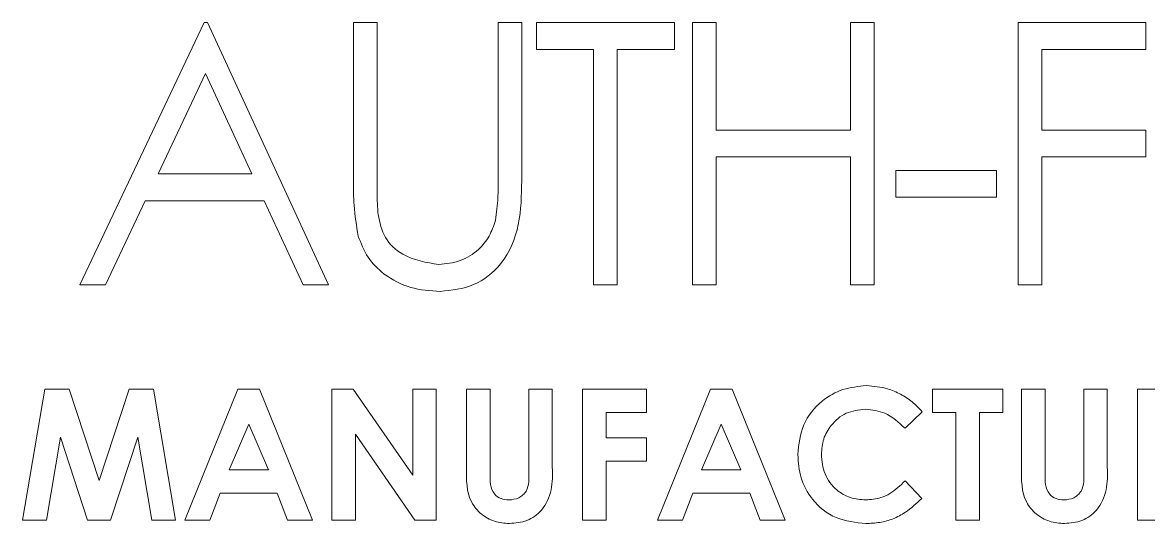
# Model space of a CAD drawing. Header units: inches. Extents: x 26 to 204, y -167 to -88.
# Drawn here: x 184.6383 to 185.0246, y -102.1246 to -101.9526 of the extents above; entities that cross this region are included whole.
import ezdxf

# ---------------------------------------------------------------- set-up
doc = ezdxf.new("R2010")
doc.units = ezdxf.units.IN
doc.header["$MEASUREMENT"] = 0
doc.layers.add('SLD-0', color=179, linetype='Continuous')

msp = doc.modelspace()

# ---------------------------------------------------------------- linework, layer by layer
at = {"layer": 'SLD-0', "color": 179, "linetype": 'Continuous', "lineweight": 15}
for p, q in [((184.65795, -102.04261), (184.70064, -101.95261)), ((184.70064, -101.95261), (184.70179, -101.95261)), ((184.70179, -101.95261), (184.74333, -102.04261)), ((184.75187, -101.95261), (184.75995, -101.95261)), ((184.75187, -102.00697), (184.75187, -101.95261)), ((184.75995, -101.95261), (184.75995, -102.00654)), ((184.80149, -101.95261), (184.80956, -101.95261)), ((184.80149, -102.00654), (184.80149, -101.95261)), ((184.80956, -101.95261), (184.80956, -102.00697)), ((184.81464, -101.96184), (184.81464, -101.95261)), ((184.81464, -101.95261), (184.86195, -101.95261)), ((184.86195, -101.95261), (184.86195, -101.96184)), ((184.86818, -101.95261), (184.87625, -101.95261)), ((184.86818, -102.04261), (184.86818, -101.95261)), ((184.87625, -101.95261), (184.87625, -101.98954)), ((184.92241, -101.95261), (184.93049, -101.95261)), ((184.92241, -101.98954), (184.92241, -101.95261)), ((184.93049, -101.95261), (184.93049, -102.04261)), ((184.97987, -101.95261), (185.02372, -101.95261)), ((184.97987, -102.04261), (184.97987, -101.95261)), ((185.02372, -101.95261), (185.02372, -101.96184)), ((184.83425, -101.96184), (184.81464, -101.96184)), ((184.83425, -102.04261), (184.83425, -101.96184)), ((184.86195, -101.96184), (184.84233, -101.96184)), ((184.84233, -101.96184), (184.84233, -102.04261)), ((185.02372, -101.96184), (184.98795, -101.96184)), ((184.98795, -101.96184), (184.98795, -101.98954)), ((184.70113, -101.97016), (184.68483, -102.00454)), ((184.71699, -102.00454), (184.70113, -101.97016)), ((184.87625, -101.98954), (184.92241, -101.98954)), ((184.98795, -101.98954), (185.02372, -101.98954)), ((185.02372, -101.98954), (185.02372, -101.99877)), ((184.92241, -101.99877), (184.87625, -101.99877)), ((184.87625, -101.99877), (184.87625, -102.04261)), ((184.92241, -102.04261), (184.92241, -101.99877)), ((184.98795, -101.99877), (184.98795, -102.04261)), ((185.02372, -101.99877), (184.98795, -101.99877)), ((184.68483, -102.00454), (184.71699, -102.00454)), ((184.93787, -102.01261), (184.93787, -102.00338)), ((184.93787, -102.00338), (184.97249, -102.00338)), ((184.97249, -102.00338), (184.97249, -102.01261)), ((184.97249, -102.01261), (184.93787, -102.01261)), ((184.68045, -102.01377), (184.66676, -102.04261)), ((184.72125, -102.01377), (184.68045, -102.01377)), ((184.73455, -102.04261), (184.72125, -102.01377)), ((184.66676, -102.04261), (184.65795, -102.04261)), ((184.74333, -102.04261), (184.73455, -102.04261)), ((184.84233, -102.04261), (184.83425, -102.04261)), ((184.87625, -102.04261), (184.86818, -102.04261)), ((184.93049, -102.04261), (184.92241, -102.04261)), ((184.98795, -102.04261), (184.97987, -102.04261)), ((184.63833, -102.12341), (184.64593, -102.07841)), ((184.64593, -102.07841), (184.65431, -102.07841)), ((184.65431, -102.07841), (184.66458, -102.1098)), ((184.66458, -102.1098), (184.67492, -102.07841)), ((184.67492, -102.07841), (184.68322, -102.07841)), ((184.68322, -102.07841), (184.69083, -102.12341)), ((184.694, -102.12341), (184.71218, -102.07841)), ((184.71218, -102.07841), (184.71967, -102.07841)), ((184.71967, -102.07841), (184.73785, -102.12341)), ((184.74448, -102.07841), (184.75176, -102.07841)), ((184.74448, -102.12341), (184.74448, -102.07841)), ((184.75176, -102.07841), (184.77217, -102.10802)), ((184.77217, -102.10802), (184.77217, -102.07841)), ((184.77217, -102.07841), (184.78025, -102.07841)), ((184.78025, -102.07841), (184.78025, -102.12341)), ((184.79063, -102.07841), (184.79871, -102.07841)), ((184.79063, -102.10525), (184.79063, -102.07841)), ((184.79871, -102.07841), (184.79871, -102.10769)), ((184.81198, -102.10661), (184.81198, -102.07841)), ((184.81198, -102.07841), (184.82006, -102.07841)), ((184.82006, -102.07841), (184.82006, -102.10525)), ((184.83044, -102.12341), (184.83044, -102.07841)), ((184.83044, -102.07841), (184.85237, -102.07841)), ((184.85237, -102.07841), (184.85237, -102.08648)), ((184.85612, -102.12341), (184.8743, -102.07841)), ((184.8743, -102.07841), (184.88179, -102.07841)), ((184.88179, -102.07841), (184.89996, -102.12341)), ((184.95044, -102.07841), (184.97467, -102.07841)), ((184.95044, -102.08648), (184.95044, -102.07841)), ((184.97467, -102.07841), (184.97467, -102.08648)), ((184.98102, -102.07841), (184.9891, -102.07841)), ((184.98102, -102.10525), (184.98102, -102.07841)), ((184.9891, -102.07841), (184.9891, -102.10769)), ((185.00236, -102.10661), (185.00236, -102.07841)), ((185.00236, -102.07841), (185.01044, -102.07841)), ((185.01044, -102.07841), (185.01044, -102.10525)), ((185.02083, -102.12341), (185.02083, -102.07841)), ((185.02083, -102.07841), (185.03024, -102.07841)), ((184.85237, -102.08648), (184.83852, -102.08648)), ((184.83852, -102.08648), (184.83852, -102.09514)), ((184.94698, -102.08621), (184.94106, -102.09187)), ((184.95852, -102.08648), (184.95044, -102.08648)), ((184.95852, -102.12341), (184.95852, -102.08648)), ((184.97467, -102.08648), (184.9666, -102.08648)), ((184.9666, -102.08648), (184.9666, -102.12341)), ((184.71592, -102.09048), (184.70918, -102.1061)), ((184.72267, -102.1061), (184.71592, -102.09048)), ((184.77292, -102.12341), (184.75256, -102.09389)), ((184.75256, -102.09389), (184.75256, -102.12341)), ((184.87804, -102.09048), (184.8713, -102.1061)), ((184.88478, -102.1061), (184.87804, -102.09048)), ((184.65131, -102.09498), (184.64651, -102.12341)), ((184.66061, -102.12341), (184.65131, -102.09498)), ((184.67785, -102.09498), (184.66849, -102.12341)), ((184.68265, -102.12341), (184.67785, -102.09498)), ((184.83852, -102.09514), (184.85237, -102.09514)), ((184.85237, -102.09514), (184.85237, -102.10321)), ((184.85237, -102.10321), (184.83852, -102.10321)), ((184.83852, -102.10321), (184.83852, -102.12341)), ((184.70918, -102.1061), (184.72267, -102.1061)), ((184.8713, -102.1061), (184.88478, -102.1061)), ((184.94106, -102.10994), (184.9468, -102.11597)), ((184.70612, -102.11418), (184.70262, -102.12341)), ((184.72572, -102.11418), (184.70612, -102.11418)), ((184.72922, -102.12341), (184.72572, -102.11418)), ((184.86823, -102.11418), (184.86473, -102.12341)), ((184.88784, -102.11418), (184.86823, -102.11418)), ((184.89133, -102.12341), (184.88784, -102.11418)), ((184.64651, -102.12341), (184.63833, -102.12341)), ((184.66849, -102.12341), (184.66061, -102.12341)), ((184.69083, -102.12341), (184.68265, -102.12341)), ((184.70262, -102.12341), (184.694, -102.12341)), ((184.73785, -102.12341), (184.72922, -102.12341)), ((184.75256, -102.12341), (184.74448, -102.12341)), ((184.78025, -102.12341), (184.77292, -102.12341)), ((184.83852, -102.12341), (184.83044, -102.12341)), ((184.86473, -102.12341), (184.85612, -102.12341)), ((184.89996, -102.12341), (184.89133, -102.12341)), ((184.9666, -102.12341), (184.95852, -102.12341)), ((185.0289, -102.12341), (185.02083, -102.12341))]:
    msp.add_line(p, q, dxfattribs=at)
for points, knots in [([(184.75347, -102.02594), (184.7529, -102.02242), (184.75187, -102.01614), (184.75187, -102.00977), (184.75187, -102.00697)], [0, 0, 0, 0, 0.559466, 1, 1, 1, 1]), ([(184.75995, -102.00654), (184.75994, -102.00877), (184.75993, -102.01277), (184.76019, -102.01676), (184.76031, -102.01851)], [0, 0, 0, 0, 0.560045, 1, 1, 1, 1]), ([(184.80956, -102.00697), (184.80949, -102.01198), (184.80934, -102.02196), (184.8039, -102.03525), (184.79343, -102.04365), (184.78554, -102.0445), (184.7816, -102.04492)], [0, 0, 0, 0, 0.281659, 0.560112, 0.780084, 1, 1, 1, 1]), ([(184.80057, -102.02051), (184.80091, -102.01791), (184.80152, -102.01327), (184.80149, -102.0086), (184.80149, -102.00654)], [0, 0, 0, 0, 0.559623, 1, 1, 1, 1]), ([(184.76031, -102.01851), (184.76088, -102.02126), (184.76202, -102.02675), (184.76973, -102.03383), (184.77682, -102.03498), (184.78115, -102.03569)], [0, 0, 0, 0, 0.281051, 0.56081, 1, 1, 1, 1]), ([(184.78115, -102.03569), (184.78363, -102.03542), (184.78859, -102.03489), (184.79459, -102.03108), (184.79869, -102.02608), (184.79994, -102.02237), (184.80057, -102.02051)], [0, 0, 0, 0, 0.279785, 0.55937, 0.779547, 1, 1, 1, 1]), ([(184.7816, -102.04492), (184.77818, -102.04469), (184.77135, -102.04422), (184.76274, -102.03975), (184.75643, -102.03345), (184.75446, -102.02844), (184.75347, -102.02594)], [0, 0, 0, 0, 0.28022, 0.559904, 0.779955, 1, 1, 1, 1]), ([(184.90429, -102.10083), (184.90464, -102.09734), (184.90536, -102.09037), (184.91175, -102.08259), (184.91959, -102.07805), (184.92505, -102.07752), (184.92778, -102.07725)], [0, 0, 0, 0, 0.279818, 0.559034, 0.779561, 1, 1, 1, 1]), ([(184.92778, -102.07725), (184.93026, -102.07747), (184.93435, -102.07781), (184.9396, -102.08009), (184.94367, -102.08271), (184.94588, -102.08504), (184.94698, -102.08621)], [0, 0, 0, 0, 0.339469, 0.559682, 0.779853, 1, 1, 1, 1]), ([(184.92746, -102.08533), (184.9252, -102.08559), (184.92067, -102.08612), (184.91572, -102.09038), (184.91278, -102.09549), (184.9125, -102.09904), (184.91236, -102.10082)], [0, 0, 0, 0, 0.279517, 0.559147, 0.779453, 1, 1, 1, 1]), ([(184.94106, -102.09187), (184.93889, -102.08984), (184.93501, -102.08621), (184.92977, -102.0856), (184.92746, -102.08533)], [0, 0, 0, 0, 0.560027, 1, 1, 1, 1]), ([(184.92765, -102.12456), (184.92414, -102.12421), (184.91713, -102.12351), (184.90925, -102.1171), (184.90488, -102.10908), (184.90449, -102.10359), (184.90429, -102.10083)], [0, 0, 0, 0, 0.279828, 0.559131, 0.779377, 1, 1, 1, 1]), ([(184.91236, -102.10082), (184.91258, -102.10312), (184.91301, -102.10771), (184.91702, -102.11301), (184.92221, -102.11601), (184.92582, -102.11633), (184.92762, -102.11648)], [0, 0, 0, 0, 0.280045, 0.559233, 0.779527, 1, 1, 1, 1]), ([(184.80537, -102.12456), (184.80363, -102.12443), (184.80015, -102.12416), (184.79552, -102.12153), (184.79053, -102.11557), (184.79059, -102.10951), (184.79063, -102.10525)], [0, 0, 0, 0, 0.187177, 0.374062, 0.56066, 1, 1, 1, 1]), ([(184.82006, -102.10525), (184.82012, -102.10787), (184.82025, -102.11308), (184.81713, -102.11992), (184.81155, -102.12408), (184.80743, -102.1244), (184.80537, -102.12456)], [0, 0, 0, 0, 0.2818889, 0.5598531, 0.7795769, 1, 1, 1, 1]), ([(184.99576, -102.12456), (184.99402, -102.12443), (184.99053, -102.12416), (184.9859, -102.12153), (184.98092, -102.11557), (184.98098, -102.10951), (184.98102, -102.10525)], [0, 0, 0, 0, 0.187177, 0.374062, 0.56066, 1, 1, 1, 1]), ([(185.01044, -102.10525), (185.01051, -102.10787), (185.01063, -102.11308), (185.00752, -102.11992), (185.00193, -102.12408), (184.99782, -102.1244), (184.99576, -102.12456)], [0, 0, 0, 0, 0.2818889, 0.5598531, 0.7795769, 1, 1, 1, 1]), ([(184.79871, -102.10769), (184.79872, -102.10886), (184.79872, -102.11119), (184.79979, -102.11444), (184.80242, -102.11625), (184.80427, -102.1164), (184.80519, -102.11648)], [0, 0, 0, 0, 0.281899, 0.559821, 0.779453, 1, 1, 1, 1]), ([(184.80519, -102.11648), (184.80636, -102.11636), (184.80811, -102.11617), (184.81003, -102.11483), (184.81222, -102.11208), (184.81209, -102.10904), (184.81198, -102.10661)], [0, 0, 0, 0, 0.2496409, 0.375337, 0.5008711, 1, 1, 1, 1]), ([(184.9891, -102.10769), (184.9891, -102.10886), (184.98911, -102.11119), (184.99018, -102.11444), (184.9928, -102.11625), (184.99465, -102.1164), (184.99558, -102.11648)], [0, 0, 0, 0, 0.281899, 0.559821, 0.779453, 1, 1, 1, 1]), ([(184.99558, -102.11648), (184.99674, -102.11636), (184.99849, -102.11617), (185.00041, -102.11483), (185.0026, -102.11208), (185.00247, -102.10904), (185.00236, -102.10661)], [0, 0, 0, 0, 0.249636, 0.375336, 0.500871, 1, 1, 1, 1]), ([(184.92762, -102.11648), (184.92937, -102.11635), (184.93226, -102.11613), (184.93591, -102.11435), (184.93863, -102.11232), (184.94025, -102.11073), (184.94106, -102.10994)], [0, 0, 0, 0, 0.339415, 0.559373, 0.779603, 1, 1, 1, 1]), ([(184.9468, -102.11597), (184.945, -102.11764), (184.94203, -102.1204), (184.93705, -102.1231), (184.93241, -102.12436), (184.92924, -102.1245), (184.92765, -102.12456)], [0, 0, 0, 0, 0.340047, 0.559982, 0.779921, 1, 1, 1, 1])]:
    msp.add_open_spline(points, degree=3, knots=knots, dxfattribs=at)

doc.saveas('drawing.dxf')
